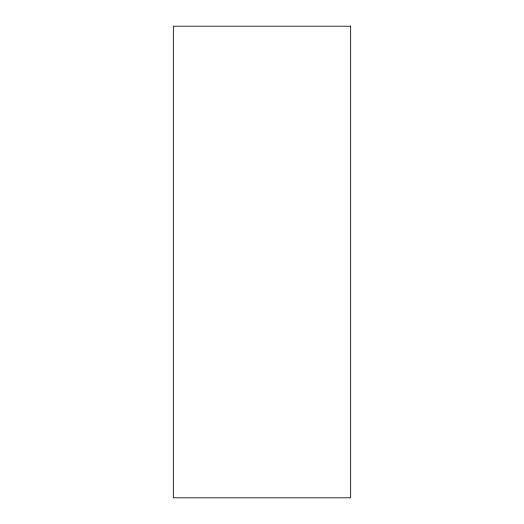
<?xml version="1.0" encoding="UTF-8"?>
<svg xmlns="http://www.w3.org/2000/svg" width="524" height="524" viewBox="0 0 524 524"><rect width="100%" height="100%" fill="white"/><g stroke="black" fill="none" stroke-linecap="round" stroke-linejoin="round"><path stroke-width="0.79" d="M350.661 26.2L173.339 26.2L173.339 497.8L350.661 497.8L350.661 26.2"/></g></svg>
